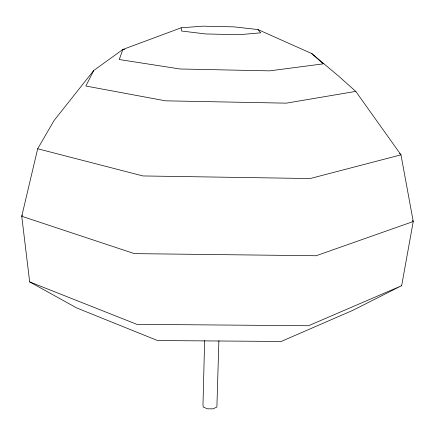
<?xml version="1.0" encoding="UTF-8"?>
<svg xmlns="http://www.w3.org/2000/svg" width="435" height="435" viewBox="0 0 435 435"><rect width="100%" height="100%" fill="white"/><g stroke="black" fill="none" stroke-linecap="round" stroke-linejoin="round"><path stroke-width="0.65" d="M204.64 340.534L202.993 404.392L203.183 406.964L207.348 408.818L213.052 408.84L216.891 407.024L218.892 340.616M401.646 285.692L413.25 221.518L400.978 154.844L355.765 91.394L337.93 75.527L311.803 53.592L257.966 29.564L234.117 26.872L202.949 26.16L181.134 27.807L122.849 49.492L93.732 70.486L54.005 120.609L37.682 148.759L21.75 216.266L29.672 281.896L76.772 307.98L157.546 340.545L281.195 341.459L352.578 310.449L401.646 285.692L308.524 325.733L136.846 324.331L29.672 281.896M22.354 215.059L21.75 216.266L134.355 253.627L316.136 255.742L413.25 221.518L412.391 220.474M93.732 70.486L85.858 86.027L165.485 100.833L286.274 103.155L355.765 91.394M124.867 49.302L122.849 49.492L119.244 59.535L180.112 68.991L269.64 70.856L323.232 63.858L311.803 53.592M37.682 148.759L142.936 175.947L310.166 178.535L400.978 154.844L399.542 153.419M257.966 29.564L260.755 32.821L239.179 34.713L205.641 33.957L181.547 31.021L181.134 27.807"/></g></svg>
